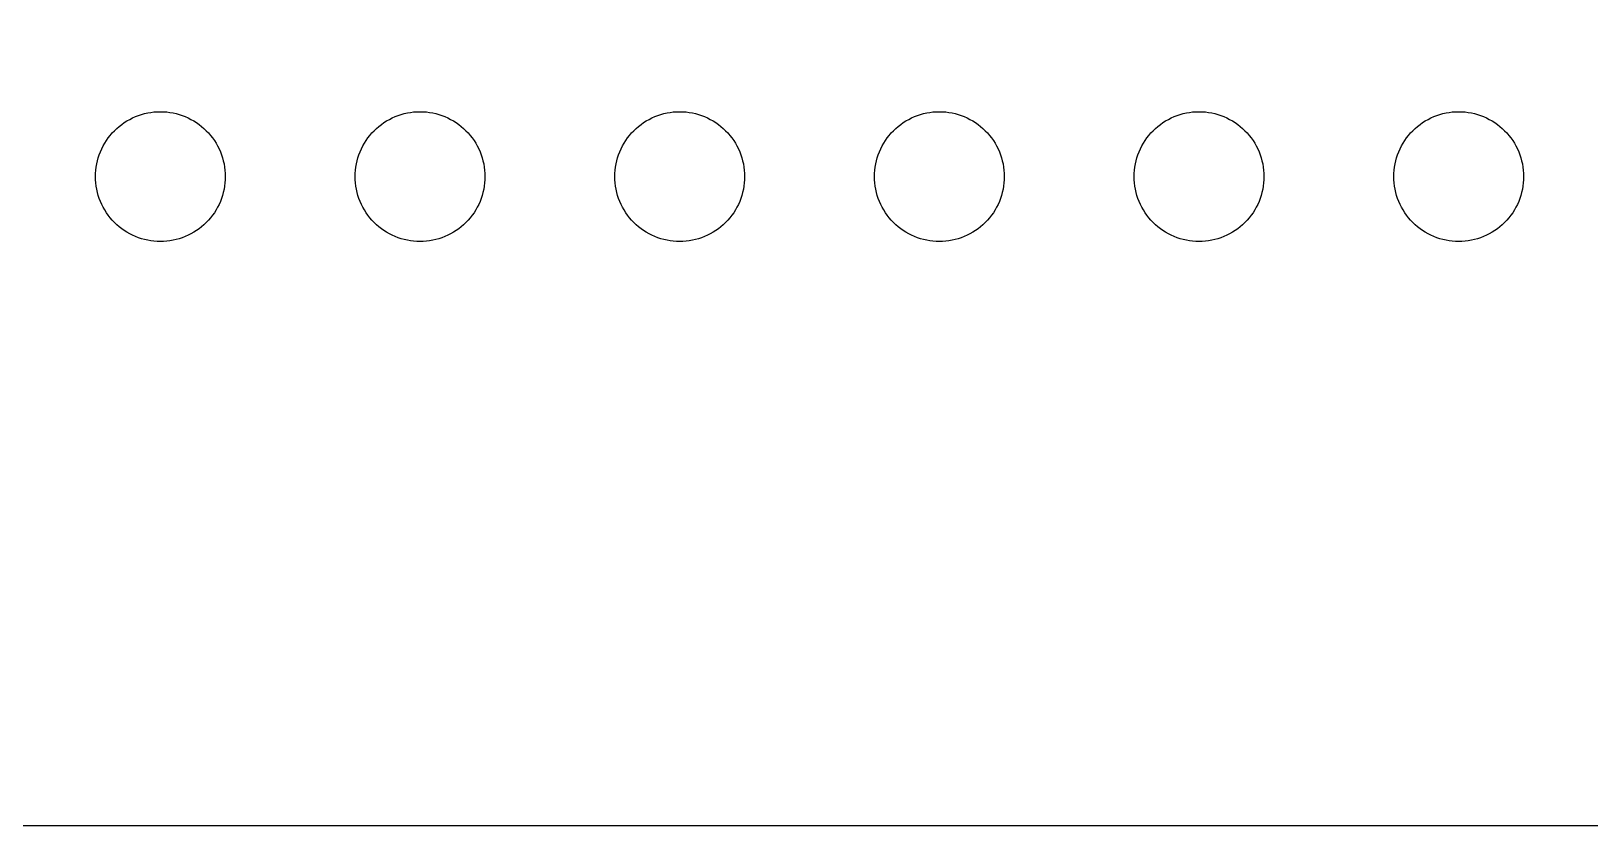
# Model space of a CAD drawing. Header units: millimetres. Extents: x 0 to 98, y 0 to 106.
# Drawn here: x 24.01 to 48.02, y 0 to 12.24 of the extents above; entities that cross this region are included whole.
import ezdxf

# ---------------------------------------------------------------- set-up
doc = ezdxf.new("R2010")
doc.units = ezdxf.units.MM
doc.layers.add('CUT', color=1, linetype='Continuous')
doc.layers.add('ENGRAVE', color=5, linetype='Continuous')

msp = doc.modelspace()

# ---------------------------------------------------------------- linework, layer by layer
at = {"layer": 'CUT'}
msp.add_lwpolyline([(94, 0), (4, 0), (3.6079, 0.0193), (3.2196, 0.0769), (2.8389, 0.1722), (2.4693, 0.3045), (2.1144, 0.4723), (1.7777, 0.6741), (1.4624, 0.908), (1.1716, 1.1716), (0.908, 1.4624), (0.6741, 1.7777), (0.4723, 2.1144), (0.3045, 2.4693), (0.1722, 2.8389), (0.0769, 3.2196), (0.0193, 3.6079), (0, 4), (0, 102)], dxfattribs=at)
at = {"layer": 'ENGRAVE'}
for points in [[(27, 10), (26.9988, 9.9509), (26.9952, 9.902), (26.9892, 9.8533), (26.9808, 9.8049), (26.97, 9.757), (26.9569, 9.7097), (26.9415, 9.6631), (26.9239, 9.6173), (26.904, 9.5724), (26.8819, 9.5286), (26.8577, 9.4859), (26.8315, 9.4444), (26.8032, 9.4043), (26.773, 9.3656), (26.741, 9.3284), (26.7071, 9.2929), (26.6716, 9.259), (26.6344, 9.227), (26.5957, 9.1968), (26.5556, 9.1685), (26.5141, 9.1423), (26.4714, 9.1181), (26.4276, 9.096), (26.3827, 9.0761), (26.3369, 9.0585), (26.2903, 9.0431), (26.243, 9.03), (26.1951, 9.0192), (26.1467, 9.0108), (26.098, 9.0048), (26.0491, 9.0012), (26, 9), (25.9509, 9.0012), (25.902, 9.0048), (25.8533, 9.0108), (25.8049, 9.0192), (25.757, 9.03), (25.7097, 9.0431), (25.6631, 9.0585), (25.6173, 9.0761), (25.5724, 9.096), (25.5286, 9.1181), (25.4859, 9.1423), (25.4444, 9.1685), (25.4043, 9.1968), (25.3656, 9.227), (25.3284, 9.259), (25.2929, 9.2929), (25.259, 9.3284), (25.227, 9.3656), (25.1968, 9.4043), (25.1685, 9.4444), (25.1423, 9.4859), (25.1181, 9.5286), (25.096, 9.5724), (25.0761, 9.6173), (25.0585, 9.6631), (25.0431, 9.7097), (25.03, 9.757), (25.0192, 9.8049), (25.0108, 9.8533), (25.0048, 9.902), (25.0012, 9.9509), (25, 10), (25.0012, 10.0491), (25.0048, 10.098), (25.0108, 10.1467), (25.0192, 10.1951), (25.03, 10.243), (25.0431, 10.2903), (25.0585, 10.3369), (25.0761, 10.3827), (25.096, 10.4276), (25.1181, 10.4714), (25.1423, 10.5141), (25.1685, 10.5556), (25.1968, 10.5957), (25.227, 10.6344), (25.259, 10.6716), (25.2929, 10.7071), (25.3284, 10.741), (25.3656, 10.773), (25.4043, 10.8032), (25.4444, 10.8315), (25.4859, 10.8577), (25.5286, 10.8819), (25.5724, 10.904), (25.6173, 10.9239), (25.6631, 10.9415), (25.7097, 10.9569), (25.757, 10.97), (25.8049, 10.9808), (25.8533, 10.9892), (25.902, 10.9952), (25.9509, 10.9988), (26, 11), (26.0491, 10.9988), (26.098, 10.9952), (26.1467, 10.9892), (26.1951, 10.9808), (26.243, 10.97), (26.2903, 10.9569), (26.3369, 10.9415), (26.3827, 10.9239), (26.4276, 10.904), (26.4714, 10.8819), (26.5141, 10.8577), (26.5556, 10.8315), (26.5957, 10.8032), (26.6344, 10.773), (26.6716, 10.741), (26.7071, 10.7071), (26.741, 10.6716), (26.773, 10.6344), (26.8032, 10.5957), (26.8315, 10.5556), (26.8577, 10.5141), (26.8819, 10.4714), (26.904, 10.4276), (26.9239, 10.3827), (26.9415, 10.3369), (26.9569, 10.2903), (26.97, 10.243), (26.9808, 10.1951), (26.9892, 10.1467), (26.9952, 10.098), (26.9988, 10.0491), (27, 10)], [(31, 10), (30.9988, 9.9509), (30.9952, 9.902), (30.9892, 9.8533), (30.9808, 9.8049), (30.97, 9.757), (30.9569, 9.7097), (30.9415, 9.6631), (30.9239, 9.6173), (30.904, 9.5724), (30.8819, 9.5286), (30.8577, 9.4859), (30.8315, 9.4444), (30.8032, 9.4043), (30.773, 9.3656), (30.741, 9.3284), (30.7071, 9.2929), (30.6716, 9.259), (30.6344, 9.227), (30.5957, 9.1968), (30.5556, 9.1685), (30.5141, 9.1423), (30.4714, 9.1181), (30.4276, 9.096), (30.3827, 9.0761), (30.3369, 9.0585), (30.2903, 9.0431), (30.243, 9.03), (30.1951, 9.0192), (30.1467, 9.0108), (30.098, 9.0048), (30.0491, 9.0012), (30, 9), (29.9509, 9.0012), (29.902, 9.0048), (29.8533, 9.0108), (29.8049, 9.0192), (29.757, 9.03), (29.7097, 9.0431), (29.6631, 9.0585), (29.6173, 9.0761), (29.5724, 9.096), (29.5286, 9.1181), (29.4859, 9.1423), (29.4444, 9.1685), (29.4043, 9.1968), (29.3656, 9.227), (29.3284, 9.259), (29.2929, 9.2929), (29.259, 9.3284), (29.227, 9.3656), (29.1968, 9.4043), (29.1685, 9.4444), (29.1423, 9.4859), (29.1181, 9.5286), (29.096, 9.5724), (29.0761, 9.6173), (29.0585, 9.6631), (29.0431, 9.7097), (29.03, 9.757), (29.0192, 9.8049), (29.0108, 9.8533), (29.0048, 9.902), (29.0012, 9.9509), (29, 10), (29.0012, 10.0491), (29.0048, 10.098), (29.0108, 10.1467), (29.0192, 10.1951), (29.03, 10.243), (29.0431, 10.2903), (29.0585, 10.3369), (29.0761, 10.3827), (29.096, 10.4276), (29.1181, 10.4714), (29.1423, 10.5141), (29.1685, 10.5556), (29.1968, 10.5957), (29.227, 10.6344), (29.259, 10.6716), (29.2929, 10.7071), (29.3284, 10.741), (29.3656, 10.773), (29.4043, 10.8032), (29.4444, 10.8315), (29.4859, 10.8577), (29.5286, 10.8819), (29.5724, 10.904), (29.6173, 10.9239), (29.6631, 10.9415), (29.7097, 10.9569), (29.757, 10.97), (29.8049, 10.9808), (29.8533, 10.9892), (29.902, 10.9952), (29.9509, 10.9988), (30, 11), (30.0491, 10.9988), (30.098, 10.9952), (30.1467, 10.9892), (30.1951, 10.9808), (30.243, 10.97), (30.2903, 10.9569), (30.3369, 10.9415), (30.3827, 10.9239), (30.4276, 10.904), (30.4714, 10.8819), (30.5141, 10.8577), (30.5556, 10.8315), (30.5957, 10.8032), (30.6344, 10.773), (30.6716, 10.741), (30.7071, 10.7071), (30.741, 10.6716), (30.773, 10.6344), (30.8032, 10.5957), (30.8315, 10.5556), (30.8577, 10.5141), (30.8819, 10.4714), (30.904, 10.4276), (30.9239, 10.3827), (30.9415, 10.3369), (30.9569, 10.2903), (30.97, 10.243), (30.9808, 10.1951), (30.9892, 10.1467), (30.9952, 10.098), (30.9988, 10.0491), (31, 10)], [(35, 10), (34.9988, 9.9509), (34.9952, 9.902), (34.9892, 9.8533), (34.9808, 9.8049), (34.97, 9.757), (34.9569, 9.7097), (34.9415, 9.6631), (34.9239, 9.6173), (34.904, 9.5724), (34.8819, 9.5286), (34.8577, 9.4859), (34.8315, 9.4444), (34.8032, 9.4043), (34.773, 9.3656), (34.741, 9.3284), (34.7071, 9.2929), (34.6716, 9.259), (34.6344, 9.227), (34.5957, 9.1968), (34.5556, 9.1685), (34.5141, 9.1423), (34.4714, 9.1181), (34.4276, 9.096), (34.3827, 9.0761), (34.3369, 9.0585), (34.2903, 9.0431), (34.243, 9.03), (34.1951, 9.0192), (34.1467, 9.0108), (34.098, 9.0048), (34.0491, 9.0012), (34, 9), (33.9509, 9.0012), (33.902, 9.0048), (33.8533, 9.0108), (33.8049, 9.0192), (33.757, 9.03), (33.7097, 9.0431), (33.6631, 9.0585), (33.6173, 9.0761), (33.5724, 9.096), (33.5286, 9.1181), (33.4859, 9.1423), (33.4444, 9.1685), (33.4043, 9.1968), (33.3656, 9.227), (33.3284, 9.259), (33.2929, 9.2929), (33.259, 9.3284), (33.227, 9.3656), (33.1968, 9.4043), (33.1685, 9.4444), (33.1423, 9.4859), (33.1181, 9.5286), (33.096, 9.5724), (33.0761, 9.6173), (33.0585, 9.6631), (33.0431, 9.7097), (33.03, 9.757), (33.0192, 9.8049), (33.0108, 9.8533), (33.0048, 9.902), (33.0012, 9.9509), (33, 10), (33.0012, 10.0491), (33.0048, 10.098), (33.0108, 10.1467), (33.0192, 10.1951), (33.03, 10.243), (33.0431, 10.2903), (33.0585, 10.3369), (33.0761, 10.3827), (33.096, 10.4276), (33.1181, 10.4714), (33.1423, 10.5141), (33.1685, 10.5556), (33.1968, 10.5957), (33.227, 10.6344), (33.259, 10.6716), (33.2929, 10.7071), (33.3284, 10.741), (33.3656, 10.773), (33.4043, 10.8032), (33.4444, 10.8315), (33.4859, 10.8577), (33.5286, 10.8819), (33.5724, 10.904), (33.6173, 10.9239), (33.6631, 10.9415), (33.7097, 10.9569), (33.757, 10.97), (33.8049, 10.9808), (33.8533, 10.9892), (33.902, 10.9952), (33.9509, 10.9988), (34, 11), (34.0491, 10.9988), (34.098, 10.9952), (34.1467, 10.9892), (34.1951, 10.9808), (34.243, 10.97), (34.2903, 10.9569), (34.3369, 10.9415), (34.3827, 10.9239), (34.4276, 10.904), (34.4714, 10.8819), (34.5141, 10.8577), (34.5556, 10.8315), (34.5957, 10.8032), (34.6344, 10.773), (34.6716, 10.741), (34.7071, 10.7071), (34.741, 10.6716), (34.773, 10.6344), (34.8032, 10.5957), (34.8315, 10.5556), (34.8577, 10.5141), (34.8819, 10.4714), (34.904, 10.4276), (34.9239, 10.3827), (34.9415, 10.3369), (34.9569, 10.2903), (34.97, 10.243), (34.9808, 10.1951), (34.9892, 10.1467), (34.9952, 10.098), (34.9988, 10.0491), (35, 10)], [(39, 10), (38.9988, 9.9509), (38.9952, 9.902), (38.9892, 9.8533), (38.9808, 9.8049), (38.97, 9.757), (38.9569, 9.7097), (38.9415, 9.6631), (38.9239, 9.6173), (38.904, 9.5724), (38.8819, 9.5286), (38.8577, 9.4859), (38.8315, 9.4444), (38.8032, 9.4043), (38.773, 9.3656), (38.741, 9.3284), (38.7071, 9.2929), (38.6716, 9.259), (38.6344, 9.227), (38.5957, 9.1968), (38.5556, 9.1685), (38.5141, 9.1423), (38.4714, 9.1181), (38.4276, 9.096), (38.3827, 9.0761), (38.3369, 9.0585), (38.2903, 9.0431), (38.243, 9.03), (38.1951, 9.0192), (38.1467, 9.0108), (38.098, 9.0048), (38.0491, 9.0012), (38, 9), (37.9509, 9.0012), (37.902, 9.0048), (37.8533, 9.0108), (37.8049, 9.0192), (37.757, 9.03), (37.7097, 9.0431), (37.6631, 9.0585), (37.6173, 9.0761), (37.5724, 9.096), (37.5286, 9.1181), (37.4859, 9.1423), (37.4444, 9.1685), (37.4043, 9.1968), (37.3656, 9.227), (37.3284, 9.259), (37.2929, 9.2929), (37.259, 9.3284), (37.227, 9.3656), (37.1968, 9.4043), (37.1685, 9.4444), (37.1423, 9.4859), (37.1181, 9.5286), (37.096, 9.5724), (37.0761, 9.6173), (37.0585, 9.6631), (37.0431, 9.7097), (37.03, 9.757), (37.0192, 9.8049), (37.0108, 9.8533), (37.0048, 9.902), (37.0012, 9.9509), (37, 10), (37.0012, 10.0491), (37.0048, 10.098), (37.0108, 10.1467), (37.0192, 10.1951), (37.03, 10.243), (37.0431, 10.2903), (37.0585, 10.3369), (37.0761, 10.3827), (37.096, 10.4276), (37.1181, 10.4714), (37.1423, 10.5141), (37.1685, 10.5556), (37.1968, 10.5957), (37.227, 10.6344), (37.259, 10.6716), (37.2929, 10.7071), (37.3284, 10.741), (37.3656, 10.773), (37.4043, 10.8032), (37.4444, 10.8315), (37.4859, 10.8577), (37.5286, 10.8819), (37.5724, 10.904), (37.6173, 10.9239), (37.6631, 10.9415), (37.7097, 10.9569), (37.757, 10.97), (37.8049, 10.9808), (37.8533, 10.9892), (37.902, 10.9952), (37.9509, 10.9988), (38, 11), (38.0491, 10.9988), (38.098, 10.9952), (38.1467, 10.9892), (38.1951, 10.9808), (38.243, 10.97), (38.2903, 10.9569), (38.3369, 10.9415), (38.3827, 10.9239), (38.4276, 10.904), (38.4714, 10.8819), (38.5141, 10.8577), (38.5556, 10.8315), (38.5957, 10.8032), (38.6344, 10.773), (38.6716, 10.741), (38.7071, 10.7071), (38.741, 10.6716), (38.773, 10.6344), (38.8032, 10.5957), (38.8315, 10.5556), (38.8577, 10.5141), (38.8819, 10.4714), (38.904, 10.4276), (38.9239, 10.3827), (38.9415, 10.3369), (38.9569, 10.2903), (38.97, 10.243), (38.9808, 10.1951), (38.9892, 10.1467), (38.9952, 10.098), (38.9988, 10.0491), (39, 10)], [(43, 10), (42.9988, 9.9509), (42.9952, 9.902), (42.9892, 9.8533), (42.9808, 9.8049), (42.97, 9.757), (42.9569, 9.7097), (42.9415, 9.6631), (42.9239, 9.6173), (42.904, 9.5724), (42.8819, 9.5286), (42.8577, 9.4859), (42.8315, 9.4444), (42.8032, 9.4043), (42.773, 9.3656), (42.741, 9.3284), (42.7071, 9.2929), (42.6716, 9.259), (42.6344, 9.227), (42.5957, 9.1968), (42.5556, 9.1685), (42.5141, 9.1423), (42.4714, 9.1181), (42.4276, 9.096), (42.3827, 9.0761), (42.3369, 9.0585), (42.2903, 9.0431), (42.243, 9.03), (42.1951, 9.0192), (42.1467, 9.0108), (42.098, 9.0048), (42.0491, 9.0012), (42, 9), (41.9509, 9.0012), (41.902, 9.0048), (41.8533, 9.0108), (41.8049, 9.0192), (41.757, 9.03), (41.7097, 9.0431), (41.6631, 9.0585), (41.6173, 9.0761), (41.5724, 9.096), (41.5286, 9.1181), (41.4859, 9.1423), (41.4444, 9.1685), (41.4043, 9.1968), (41.3656, 9.227), (41.3284, 9.259), (41.2929, 9.2929), (41.259, 9.3284), (41.227, 9.3656), (41.1968, 9.4043), (41.1685, 9.4444), (41.1423, 9.4859), (41.1181, 9.5286), (41.096, 9.5724), (41.0761, 9.6173), (41.0585, 9.6631), (41.0431, 9.7097), (41.03, 9.757), (41.0192, 9.8049), (41.0108, 9.8533), (41.0048, 9.902), (41.0012, 9.9509), (41, 10), (41.0012, 10.0491), (41.0048, 10.098), (41.0108, 10.1467), (41.0192, 10.1951), (41.03, 10.243), (41.0431, 10.2903), (41.0585, 10.3369), (41.0761, 10.3827), (41.096, 10.4276), (41.1181, 10.4714), (41.1423, 10.5141), (41.1685, 10.5556), (41.1968, 10.5957), (41.227, 10.6344), (41.259, 10.6716), (41.2929, 10.7071), (41.3284, 10.741), (41.3656, 10.773), (41.4043, 10.8032), (41.4444, 10.8315), (41.4859, 10.8577), (41.5286, 10.8819), (41.5724, 10.904), (41.6173, 10.9239), (41.6631, 10.9415), (41.7097, 10.9569), (41.757, 10.97), (41.8049, 10.9808), (41.8533, 10.9892), (41.902, 10.9952), (41.9509, 10.9988), (42, 11), (42.0491, 10.9988), (42.098, 10.9952), (42.1467, 10.9892), (42.1951, 10.9808), (42.243, 10.97), (42.2903, 10.9569), (42.3369, 10.9415), (42.3827, 10.9239), (42.4276, 10.904), (42.4714, 10.8819), (42.5141, 10.8577), (42.5556, 10.8315), (42.5957, 10.8032), (42.6344, 10.773), (42.6716, 10.741), (42.7071, 10.7071), (42.741, 10.6716), (42.773, 10.6344), (42.8032, 10.5957), (42.8315, 10.5556), (42.8577, 10.5141), (42.8819, 10.4714), (42.904, 10.4276), (42.9239, 10.3827), (42.9415, 10.3369), (42.9569, 10.2903), (42.97, 10.243), (42.9808, 10.1951), (42.9892, 10.1467), (42.9952, 10.098), (42.9988, 10.0491), (43, 10)], [(47, 10), (46.9988, 9.9509), (46.9952, 9.902), (46.9892, 9.8533), (46.9808, 9.8049), (46.97, 9.757), (46.9569, 9.7097), (46.9415, 9.6631), (46.9239, 9.6173), (46.904, 9.5724), (46.8819, 9.5286), (46.8577, 9.4859), (46.8315, 9.4444), (46.8032, 9.4043), (46.773, 9.3656), (46.741, 9.3284), (46.7071, 9.2929), (46.6716, 9.259), (46.6344, 9.227), (46.5957, 9.1968), (46.5556, 9.1685), (46.5141, 9.1423), (46.4714, 9.1181), (46.4276, 9.096), (46.3827, 9.0761), (46.3369, 9.0585), (46.2903, 9.0431), (46.243, 9.03), (46.1951, 9.0192), (46.1467, 9.0108), (46.098, 9.0048), (46.0491, 9.0012), (46, 9), (45.9509, 9.0012), (45.902, 9.0048), (45.8533, 9.0108), (45.8049, 9.0192), (45.757, 9.03), (45.7097, 9.0431), (45.6631, 9.0585), (45.6173, 9.0761), (45.5724, 9.096), (45.5286, 9.1181), (45.4859, 9.1423), (45.4444, 9.1685), (45.4043, 9.1968), (45.3656, 9.227), (45.3284, 9.259), (45.2929, 9.2929), (45.259, 9.3284), (45.227, 9.3656), (45.1968, 9.4043), (45.1685, 9.4444), (45.1423, 9.4859), (45.1181, 9.5286), (45.096, 9.5724), (45.0761, 9.6173), (45.0585, 9.6631), (45.0431, 9.7097), (45.03, 9.757), (45.0192, 9.8049), (45.0108, 9.8533), (45.0048, 9.902), (45.0012, 9.9509), (45, 10), (45.0012, 10.0491), (45.0048, 10.098), (45.0108, 10.1467), (45.0192, 10.1951), (45.03, 10.243), (45.0431, 10.2903), (45.0585, 10.3369), (45.0761, 10.3827), (45.096, 10.4276), (45.1181, 10.4714), (45.1423, 10.5141), (45.1685, 10.5556), (45.1968, 10.5957), (45.227, 10.6344), (45.259, 10.6716), (45.2929, 10.7071), (45.3284, 10.741), (45.3656, 10.773), (45.4043, 10.8032), (45.4444, 10.8315), (45.4859, 10.8577), (45.5286, 10.8819), (45.5724, 10.904), (45.6173, 10.9239), (45.6631, 10.9415), (45.7097, 10.9569), (45.757, 10.97), (45.8049, 10.9808), (45.8533, 10.9892), (45.902, 10.9952), (45.9509, 10.9988), (46, 11), (46.0491, 10.9988), (46.098, 10.9952), (46.1467, 10.9892), (46.1951, 10.9808), (46.243, 10.97), (46.2903, 10.9569), (46.3369, 10.9415), (46.3827, 10.9239), (46.4276, 10.904), (46.4714, 10.8819), (46.5141, 10.8577), (46.5556, 10.8315), (46.5957, 10.8032), (46.6344, 10.773), (46.6716, 10.741), (46.7071, 10.7071), (46.741, 10.6716), (46.773, 10.6344), (46.8032, 10.5957), (46.8315, 10.5556), (46.8577, 10.5141), (46.8819, 10.4714), (46.904, 10.4276), (46.9239, 10.3827), (46.9415, 10.3369), (46.9569, 10.2903), (46.97, 10.243), (46.9808, 10.1951), (46.9892, 10.1467), (46.9952, 10.098), (46.9988, 10.0491), (47, 10)]]:
    msp.add_lwpolyline(points, close=True, dxfattribs=at)

doc.saveas('drawing.dxf')
